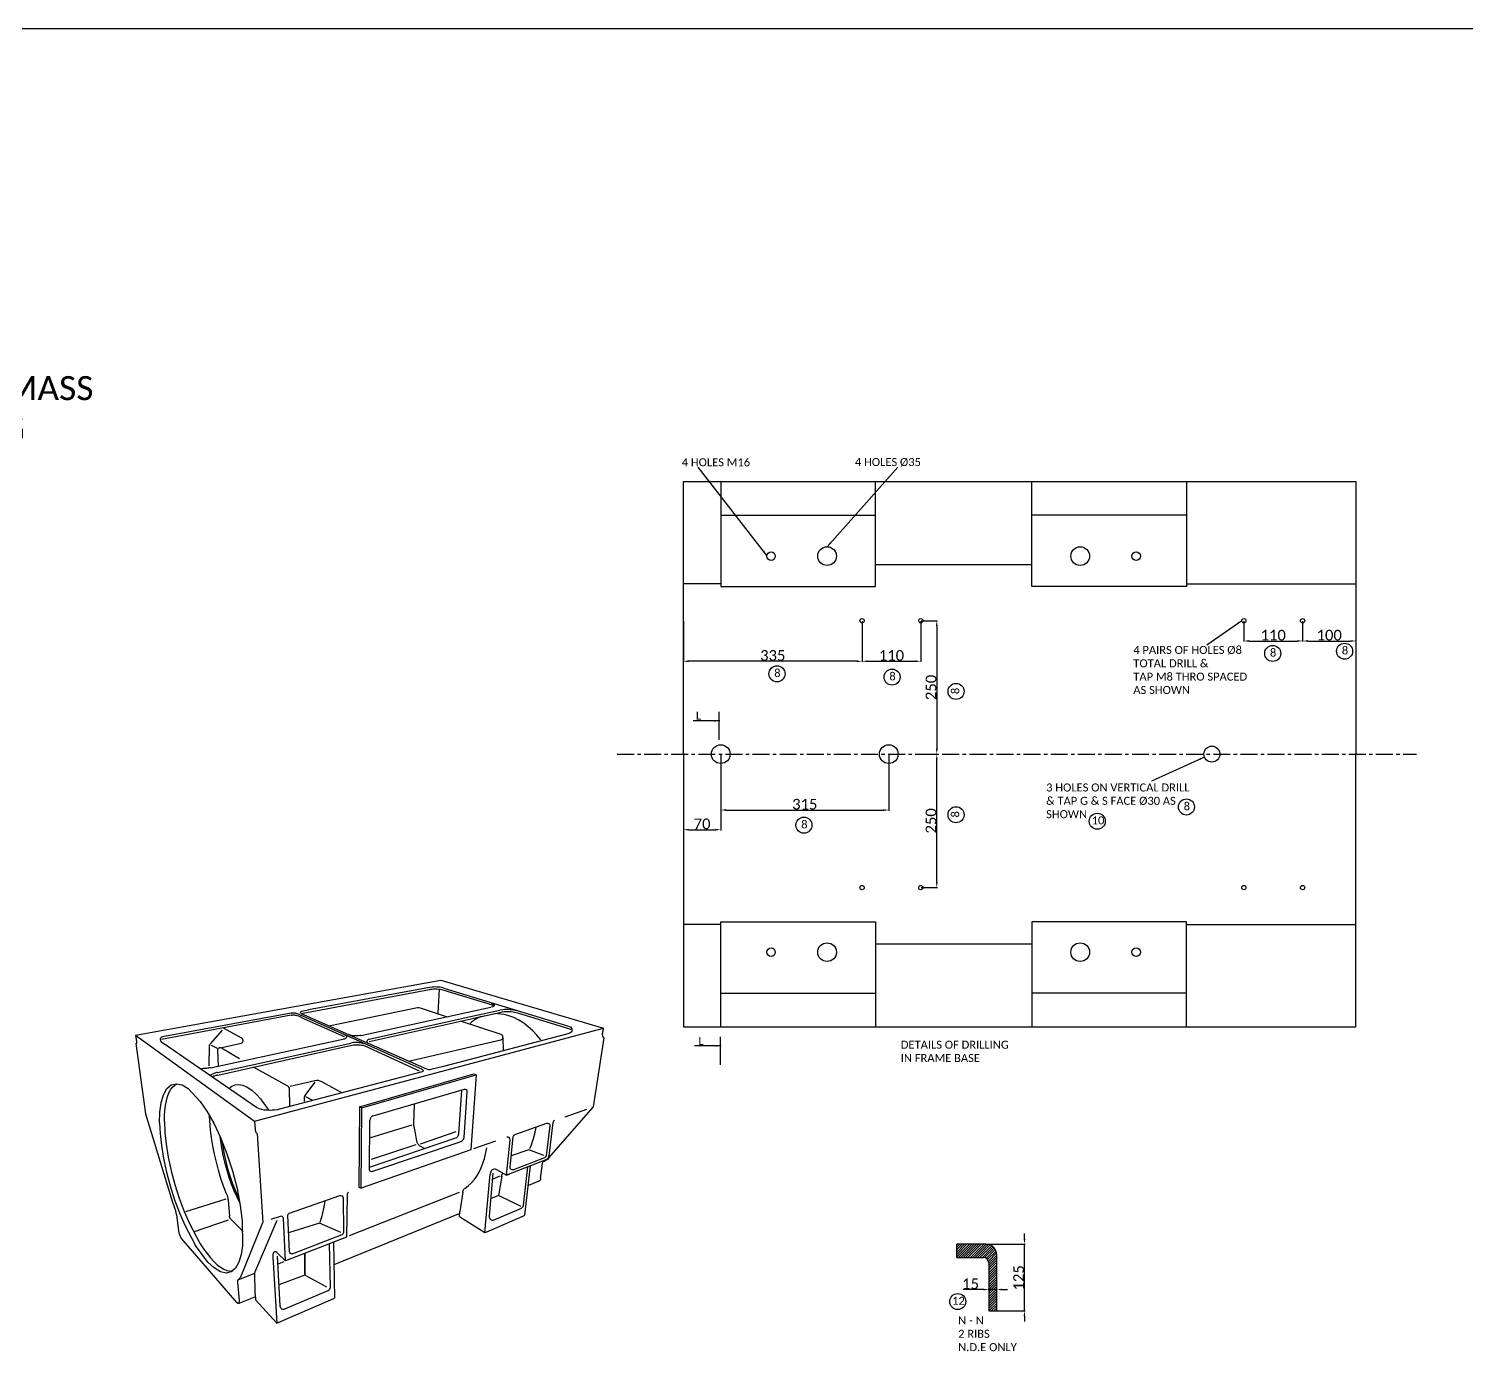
# Model space of a CAD drawing. Header units: millimetres. Extents: x -5330 to 2986, y -1292 to 4589.
# Drawn here: x -2845 to -151, y 2111 to 4589 of the extents above; entities that cross this region are included whole.
import ezdxf

# ---------------------------------------------------------------- set-up
doc = ezdxf.new("R2010")
doc.units = ezdxf.units.MM
for name, pattern in [('0', [0]), ('5', [0]), ('CENTER', [50.8, 31.75, -6.35, 6.35, -6.35])]:
    doc.linetypes.add(name, pattern=pattern)
for name, color, linetype in [('centre', 5, 'CENTER'), ('L0-1', 1, '0'), ('L5-1', 2, '5'), ('object', 7, 'Continuous'), ('SL0-3', 1, '0'), ('SL5-3', 2, '5')]:
    doc.layers.add(name, color=color, linetype=linetype)
doc.layers.add('dimension', color=2, linetype='Continuous', lineweight=25)
doc.styles.get("Standard").update_dxf_attribs({"font": 'calibril.ttf'})
doc.dimstyles.new('ISO-25', dxfattribs={"dimtxt": 20, "dimasz": 10, "dimexe": 1.25, "dimexo": 0.625, "dimtad": 1, "dimdsep": 46, "dimtxsty": 'Standard', "dimcen": 2.5, "dimclrt": 256, "dimadec": 0, "dimazin": 0, "dimtfac": 1, "dimtmove": 0, "dimatfit": 3, "dimfxl": 1, "dimtfillclr": 256, "dimarcsym": 0})

# ---------------------------------------------------------------- blocks, each defined once
blk = doc.blocks.new('SET-0162-00-01', base_point=(2183.4498, 2361.9739))
at = {"layer": 'SL5-3'}
blk.add_lwpolyline([(2183.44984, 2361.97392), (2174.23048, 2367.26665), (2174.23048, 2367.26665), (2173.43676, 2367.88947), (2172.68671, 2368.58535), (2171.98991, 2369.3494), (2171.35546, 2370.17536), (2170.79111, 2371.05515), (2170.30346, 2371.9797), (2169.89722, 2372.93868), (2169.57554, 2373.92147), (2169.18842, 2375.91454), (2166.61223, 2390.98976), (2163.29447, 2406.12859), (2163.18, 2407.19217), (2164.61188, 2445.88744)], dxfattribs=at)
blk = doc.blocks.new('SET-0164-00-02', base_point=(1752.2278, 2206.7369))
at = {"layer": 'SL5-3'}
for p, q in [((1736.09018, 2243.71736), (1811.31642, 2267.83476)), ((1752.22782, 2206.73695), (1816.13378, 2228.32262))]:
    blk.add_line(p, q, dxfattribs=at)
blk = doc.blocks.new('SET-0165-00-02', base_point=(2259.3411, 2287.6045))
at = {"layer": 'SL5-3'}
blk.add_line((2258.90651, 2287.32167), (2259.34113, 2287.60445), dxfattribs=at)
for points in [[(2259.34113, 2287.60445), (2265.28832, 2291.99965), (2270.93625, 2297.20505), (2276.22974, 2303.20132), (2281.11723, 2309.95487), (2285.55293, 2317.41891), (2289.49807, 2325.53429), (2292.92198, 2334.23109), (2295.80294, 2343.43057), (2299.89579, 2362.99289)], [(2327.89937, 2309.55452), (2327.91808, 2310.22174), (2327.98604, 2310.89296), (2328.10442, 2311.56298), (2328.27314, 2312.22602), (2328.49141, 2312.87643), (2328.75762, 2313.50872), (2329.06935, 2314.11768), (2329.42344, 2314.69858), (2330.24329, 2315.76018)], [(1996.72123, 2264.08281), (1996.0525, 2259.79899), (1995.31851, 2255.5588), (1994.51946, 2251.36489), (1993.656, 2247.22028), (1992.72848, 2243.12749), (1991.73736, 2239.08901), (1990.6834, 2235.10751), (1989.56746, 2231.18559), (1987.15231, 2223.52932)], [(2255.34628, 2279.98401), (2255.37626, 2280.80677), (2255.48217, 2281.63735), (2255.66624, 2282.46542), (2255.92848, 2283.27986), (2256.26713, 2284.06984), (2256.67795, 2284.82452), (2257.15539, 2285.53456), (2257.69185, 2286.19153), (2258.90651, 2287.32167)]]:
    blk.add_lwpolyline(points, dxfattribs=at)
blk = doc.blocks.new('SET-0166-00-02', base_point=(1835.1303, 2116.4238))
at = {"layer": 'SL0-3'}
blk.add_line((1835.40608, 2116.66856), (1865.31917, 2128.26294), dxfattribs=at)
at = {"layer": 'SL5-3'}
blk.add_line((1835.13033, 2116.42384), (1835.40608, 2116.66856), dxfattribs=at)
blk = doc.blocks.new('SET-0167-00-02', base_point=(2406.0345, 2337.7403))
at = {"layer": 'SL5-3'}
blk.add_line((2406.03454, 2337.74034), (2406.51442, 2338.03104), dxfattribs=at)
blk = doc.blocks.new('SET-0168-00-02', base_point=(1812.1676, 2277.3501))
at = {"layer": 'SL5-3'}
for p, q in [((1812.16758, 2277.35015), (1812.47289, 2276.58363)), ((1815.19256, 2265.58566), (1817.82939, 2235.36963)), ((1820.1208, 2229.66937), (1843.60825, 2206.54337))]:
    blk.add_line(p, q, dxfattribs=at)
for points in [[(1812.16758, 2277.35015), (1806.82644, 2291.47086), (1801.83583, 2306.09667), (1797.26153, 2321.09191), (1793.16316, 2336.30719), (1789.5918, 2351.58403), (1786.58826, 2366.7607), (1784.18117, 2381.6773), (1782.38646, 2396.18189), (1780.63238, 2423.41435)], [(1812.47289, 2276.58363), (1812.88293, 2275.5264), (1813.26357, 2274.45635), (1813.61411, 2273.37459), (1813.93405, 2272.28238), (1814.22304, 2271.18118), (1814.48061, 2270.07215), (1814.70658, 2268.9568), (1814.90062, 2267.83633), (1815.19256, 2265.58566)], [(1820.1208, 2229.66937), (1819.74516, 2230.15871), (1819.39687, 2230.67329), (1819.07875, 2231.21116), (1818.79265, 2231.76923), (1818.54065, 2232.34484), (1818.32415, 2232.93469), (1818.14436, 2233.5356), (1818.00175, 2234.14388), (1817.82939, 2235.36963)]]:
    blk.add_lwpolyline(points, dxfattribs=at)
blk = doc.blocks.new('SET-0169-00-02', base_point=(2415.4808, 2342.3812))
at = {"layer": 'SL5-3'}
blk.add_line((2415.4808, 2342.38119), (2416.31818, 2348.98551), dxfattribs=at)
blk = doc.blocks.new('SET-0170-00-02', base_point=(1907.7788, 2166.1674))
at = {"layer": 'SL5-3'}
blk.add_line((1907.77885, 2166.16741), (1922.81375, 2151.66337), dxfattribs=at)
blk = doc.blocks.new('SET-0171-00-02', base_point=(2318.0951, 2322.3428))
at = {"layer": 'SL5-3'}
for p, q in [((2318.09505, 2322.34281), (2337.1062, 2312.04145)), ((2337.1062, 2312.04145), (2342.54389, 2314.14643))]:
    blk.add_line(p, q, dxfattribs=at)
blk = doc.blocks.new('SET-0172-00-02', base_point=(2410.4607, 2340.4379))
at = {"layer": 'SL5-3'}
blk.add_line((2410.46071, 2340.43793), (2415.4808, 2342.38119), dxfattribs=at)
blk = doc.blocks.new('SET-0173-00-02', base_point=(2213.9577, 2677.5308))
at = {"layer": 'SL5-3'}
for p, q in [((1641.7425, 2574.6515), (2213.95771, 2677.53077)), ((2213.95771, 2677.53077), (2518.61869, 2587.50968)), ((2192.67543, 2663.75721), (1966.11584, 2621.905)), ((2219.86505, 2662.57673), (2451.2724, 2591.69225)), ((2517.51962, 2580.19169), (2518.61869, 2587.50968)), ((1641.7425, 2574.6515), (1642.75456, 2567.15564)), ((1868.7519, 2438.76304), (1694.03253, 2559.03056)), ((1864.93568, 2413.91669), (1865.56443, 2404.34606))]:
    blk.add_line(p, q, dxfattribs=at)
for points in [[(1933.17429, 2615.81969), (1692.43851, 2571.34867, 0.666124), (1690.33299, 2561.60752), (1694.03253, 2559.03056)], [(2451.2724, 2591.69225), (2454.80161, 2590.6366, -0.758306), (2454.57487, 2577.63927), (2218.66119, 2515.95073)]]:
    blk.add_lwpolyline(points, format="xyb", dxfattribs=at)
for points in [[(1933.17429, 2615.81969), (1934.29324, 2616.01995), (1935.42661, 2616.16469), (1936.57012, 2616.25245), (1937.71947, 2616.28234), (1938.87039, 2616.25407), (1940.01846, 2616.16764), (1941.15927, 2616.02349), (1942.28838, 2615.82235), (1944.49505, 2615.25488)], [(2178.77112, 2505.51996), (1911.72854, 2435.69159)], [(1911.72854, 2435.69159), (1907.57109, 2434.75577), (1902.93247, 2434.02531), (1897.93584, 2433.56063), (1892.75585, 2433.40982), (1887.6027, 2433.59934), (1882.69664, 2434.12873), (1878.23679, 2434.96848), (1874.37599, 2436.06618), (1868.7519, 2438.76304)]]:
    blk.add_lwpolyline(points, dxfattribs=at)
blk = doc.blocks.new('SET-0174-00-02', base_point=(1816.6147, 2474.6515))
at = {"layer": 'SL5-3'}
for points in [[(1816.61466, 2474.65154), (1822.17387, 2478.80986), (1828.49993, 2481.25592), (1835.51619, 2481.81187), (1843.10963, 2480.36484), (1851.13616, 2476.88148), (1859.42914, 2471.4144), (1867.81065, 2464.09997), (1876.10403, 2455.14744), (1891.79508, 2433.41882)], [(1837.29834, 2260.17451), (1831.91951, 2271.10116), (1826.74998, 2282.72045), (1821.86233, 2294.91929), (1817.32578, 2307.56466), (1813.20309, 2320.50805), (1809.54787, 2333.59114), (1806.40217, 2346.65217), (1803.79499, 2359.53254), (1800.24298, 2384.16937)], [(1803.5087, 2376.5172), (1805.06941, 2365.69677), (1807.05758, 2354.56556), (1809.46854, 2343.21857), (1812.28933, 2331.75841), (1815.49915, 2320.29285), (1819.06912, 2308.93057), (1822.96399, 2297.77887), (1827.1424, 2286.93918), (1836.16594, 2266.559)]]:
    blk.add_lwpolyline(points, dxfattribs=at)
blk = doc.blocks.new('SET-0175-00-02', base_point=(2258.2391, 2472.934))
at = {"layer": 'SL5-3'}
for p, q in [((2087.13285, 2423.50566), (2258.23909, 2472.93403)), ((2080.12786, 2323.31749), (2080.91382, 2414.7745))]:
    blk.add_line(p, q, dxfattribs=at)
for points in [[(2080.15997, 2327.05399), (2242.07239, 2381.79286), (2242.07239, 2381.79286), (2242.93048, 2382.22751), (2243.757, 2382.76302), (2244.53486, 2383.39617), (2245.24707, 2384.11943), (2245.8787, 2384.92202), (2246.41742, 2385.78994), (2246.85405, 2386.70647), (2247.18329, 2387.65356), (2247.51985, 2389.56832), (2253.24827, 2471.49231)], [(2258.23909, 2472.93403), (2258.95083, 2473.03616), (2259.73438, 2472.99931), (2260.54903, 2472.78898), (2261.33746, 2472.38819), (2262.03344, 2471.80573), (2262.57888, 2471.08037), (2262.93808, 2470.27213), (2263.1057, 2469.44765), (2262.96266, 2467.95777), (2256.99225, 2382.57302), (2256.99225, 2382.57302), (2256.87677, 2381.61803), (2256.6557, 2380.65826), (2256.32645, 2379.71117), (2255.88983, 2378.79464), (2255.35111, 2377.92673), (2254.71948, 2377.12413), (2254.00726, 2376.40087), (2253.22941, 2375.76772), (2251.54479, 2374.79756), (2086.01269, 2318.83496)], [(2087.13285, 2423.50566), (2086.13225, 2423.07477), (2085.16111, 2422.51408), (2084.2437, 2421.82572), (2083.40461, 2421.01853), (2082.6659, 2420.10695), (2082.04581, 2419.11084), (2081.55714, 2418.05394), (2081.20657, 2416.96213), (2080.91382, 2414.7745)], [(2086.01269, 2318.83496), (2085.27182, 2318.60731), (2084.43242, 2318.51549), (2083.53126, 2318.60168), (2082.6261, 2318.89352), (2081.78792, 2319.39269), (2081.08399, 2320.06815), (2080.56219, 2320.86325), (2080.23968, 2321.70914), (2080.12786, 2323.31749)]]:
    blk.add_lwpolyline(points, dxfattribs=at)
blk = doc.blocks.new('SET-0176-00-02', base_point=(2080.7045, 2557.7381))
at = {"layer": 'SL5-3'}
blk.add_lwpolyline([(2080.70454, 2557.73805), (1952.73653, 2614.42111, -0.737553), (1953.33954, 2619.54485), (1966.11584, 2621.905)], format="xyb", dxfattribs=at)
blk = doc.blocks.new('SET-0177-00-02', base_point=(1865.5644, 2404.3461))
at = {"layer": 'SL5-3'}
for p, q in [((1951.92246, 2615.23214), (2142.73664, 2650.82389)), ((2142.73664, 2650.82389), (2192.45274, 2660.09734)), ((2219.67499, 2658.91861), (2310.05501, 2630.95775)), ((1944.49505, 2615.25488), (2071.29706, 2558.70992)), ((2064.27613, 2574.03495), (2307.9015, 2626.54493)), ((2079.89814, 2562.78011), (2326.84387, 2617.70351)), ((2275.06531, 2606.18732), (2326.84387, 2617.70351)), ((2275.35524, 2610.28818), (2324.84513, 2621.19178)), ((2357.61768, 2616.24332), (2459.59685, 2584.69408)), ((1642.75456, 2567.15564), (1643.35584, 2562.70255)), ((1782.33992, 2513.26759), (2030.24286, 2566.69951)), ((2516.86659, 2575.84385), (2517.51962, 2580.19169)), ((1795.383, 2504.54038), (2045.33824, 2559.61069)), ((1795.81267, 2499.59653), (2047.33103, 2555.53694)), ((1865.56443, 2404.34606), (1865.93753, 2398.6681))]:
    blk.add_line(p, q, dxfattribs=at)
for points in [[(2192.45274, 2660.09734), (2194.71836, 2660.45385), (2197.32408, 2660.73022), (2200.21466, 2660.90471), (2203.3035, 2660.96041), (2206.47841, 2660.88759), (2209.61512, 2660.68712), (2212.59148, 2660.36879), (2215.30433, 2659.95167), (2219.67499, 2658.91861)], [(2219.86505, 2662.57673), (2217.86803, 2663.11299), (2215.49078, 2663.60063), (2212.77457, 2664.01428), (2209.79399, 2664.33003), (2206.65257, 2664.52893), (2203.4728, 2664.60107), (2200.37958, 2664.54575), (2197.4855, 2664.37267), (2192.61072, 2663.74535)], [(1933.17429, 2615.81969), (1934.29324, 2616.01995), (1935.42661, 2616.16469), (1936.57012, 2616.25245), (1937.71947, 2616.28234), (1938.87039, 2616.25407), (1940.01846, 2616.16764), (1941.15927, 2616.02349), (1942.28838, 2615.82235), (1944.49505, 2615.25488)], [(2308.11826, 2634.36698), (2310.11488, 2633.67205), (2311.82394, 2632.88359), (2313.13591, 2632.02), (2313.95624, 2631.10924), (2314.22012, 2630.1857), (2313.90576, 2629.28763), (2313.03699, 2628.45014), (2311.68037, 2627.70268), (2307.9015, 2626.54493)], [(2310.05501, 2630.95775), (2310.51896, 2630.81019), (2310.96821, 2630.65919), (2311.40186, 2630.50482), (2311.81932, 2630.34745), (2312.21991, 2630.18732), (2312.60287, 2630.02452), (2312.96776, 2629.85945), (2313.31407, 2629.69237), (2313.94889, 2629.35292)], [(2355.65992, 2619.74378), (2353.21544, 2620.40832), (2350.36901, 2621.01261), (2347.17691, 2621.52508), (2343.73137, 2621.91584), (2340.15525, 2622.16214), (2336.58828, 2622.2515), (2333.1692, 2622.1833), (2330.01856, 2621.96889), (2324.84513, 2621.19178)], [(2326.84387, 2617.70351), (2329.22242, 2618.14487), (2332.0115, 2618.48711), (2335.15825, 2618.70319), (2338.57309, 2618.77198), (2342.13544, 2618.68188), (2345.70675, 2618.4335), (2349.14745, 2618.03942), (2352.33501, 2617.52278), (2357.61768, 2616.24332)], [(1933.33437, 2611.76485), (1934.68745, 2612.00191), (1936.06299, 2612.15681), (1937.45344, 2612.22699), (1938.85096, 2612.21081), (1940.2476, 2612.10777), (1941.63487, 2611.91774), (1943.00513, 2611.64254), (1944.35051, 2611.28435), (1946.93774, 2610.33277), (1957.58539, 2605.11865), (2032.80634, 2571.58001)], [(2030.24286, 2566.69951), (2032.16036, 2567.17894), (2033.91605, 2567.7679), (2035.41645, 2568.45796), (2036.57382, 2569.23116), (2037.31909, 2570.06073), (2037.61324, 2570.91378), (2037.45352, 2571.75556), (2036.87261, 2572.55397), (2034.70737, 2573.92665)], [(2064.27613, 2574.03495), (2062.20325, 2573.65423), (2059.85081, 2573.35744), (2057.27535, 2573.16909), (2054.56124, 2573.10841), (2051.81371, 2573.18565), (2049.14722, 2573.40082), (2046.66902, 2573.74193), (2044.46636, 2574.18834), (2041.08454, 2575.2875)], [(2069.317, 2558.27365), (2067.7198, 2558.88722), (2065.76494, 2559.44543), (2063.47998, 2559.9188), (2060.92342, 2560.28012), (2058.18165, 2560.50787), (2055.3606, 2560.59029), (2052.57241, 2560.527), (2049.92119, 2560.32886), (2045.33824, 2559.61069)], [(2047.33103, 2555.53694), (2049.48073, 2555.94461), (2051.9078, 2556.26076), (2054.55532, 2556.46061), (2057.33934, 2556.52438), (2060.15609, 2556.44129), (2062.89362, 2556.21172), (2065.44622, 2555.84755), (2067.72754, 2555.37024), (2071.27431, 2554.18913), (2173.32834, 2507.24401)], [(1782.33992, 2513.26759), (1780.53217, 2512.90378), (1778.65369, 2512.57754), (1776.71789, 2512.29251), (1774.73969, 2512.05192), (1772.73517, 2511.85849), (1770.72068, 2511.71372), (1768.71318, 2511.61891), (1766.729, 2511.57408), (1762.8924, 2511.63108)], [(1795.383, 2504.54038), (1793.60851, 2504.12224), (1791.88532, 2503.66048), (1790.22801, 2503.15706), (1788.65116, 2502.61543), (1787.16814, 2502.03941), (1785.79089, 2501.43325), (1784.52992, 2500.80197), (1783.39368, 2500.15078), (1781.51837, 2498.80996)], [(1795.81267, 2499.59653), (1794.62393, 2499.32002), (1793.45912, 2499.02433), (1792.32247, 2498.71024), (1791.21812, 2498.37866), (1790.15009, 2498.03077), (1789.12187, 2497.66744), (1788.1371, 2497.29024), (1787.19879, 2496.90035), (1785.47231, 2496.08828)], [(2364.58642, 2253.25128), (2322.32953, 2273.81775), (2307.24106, 2267.67672)]]:
    blk.add_lwpolyline(points, dxfattribs=at)
for points in [[(2218.66119, 2515.95073), (2195.03454, 2509.77264, -0.169541), (2187.64214, 2510.36625), (2078.48811, 2558.59083, -0.724805), (2079.33842, 2567.10162), (2275.35524, 2610.28818)], [(2071.29705, 2558.7099), (2179.1877, 2510.59806, -0.708776), (2178.77112, 2505.51996)]]:
    blk.add_lwpolyline(points, format="xyb", dxfattribs=at)
blk = doc.blocks.new('SET-0178-00-02', base_point=(1776.0474, 2137.1749))
at = {"layer": 'SL5-3'}
for p, q in [((1641.81314, 2574.12888), (1864.97963, 2413.24861)), ((1641.81314, 2574.12888), (1643.4735, 2561.83111)), ((1642.41563, 2558.46776), (1660.27116, 2426.70543)), ((1660.27116, 2426.70543), (1711.00844, 2261.26484)), ((1864.97963, 2413.24861), (1866.01059, 2397.55738)), ((1869.4604, 2389.39872), (1880.19943, 2223.39431)), ((1711.00844, 2261.26484), (1716.68617, 2245.63811)), ((1716.68617, 2245.63811), (1716.99511, 2244.82545)), ((1718.70821, 2238.14466), (1722.532, 2207.17552)), ((1838.86634, 2121.71057), (1880.19943, 2223.39431)), ((1727.99231, 2192.91999), (1776.04739, 2137.17487)), ((1776.04739, 2137.17487), (1830.90883, 2073.53426)), ((1832.81111, 2111.2629), (1835.7382, 2077.09696)), ((1833.6731, 2115.85892), (1833.94809, 2116.10348)), ((1833.94809, 2116.10348), (1838.86634, 2121.71057))]:
    blk.add_line(p, q, dxfattribs=at)
for points in [[(1642.41563, 2558.46776), (1642.78411, 2558.53345), (1643.17201, 2558.69088), (1643.54669, 2558.95673), (1643.86428, 2559.33157), (1644.08048, 2559.79203), (1644.16687, 2560.29362), (1644.121, 2560.78265), (1643.96595, 2561.21508), (1643.4735, 2561.83111)], [(1686.84115, 2410.0796), (1687.45189, 2429.77122), (1689.84614, 2447.64555), (1694.17721, 2462.73618), (1700.466, 2474.14624), (1708.57522, 2481.18225), (1718.21198, 2483.46901), (1728.96163, 2481.01001), (1740.34492, 2474.17485), (1763.15307, 2450.1697)], [(1696.0388, 2412.36344), (1696.22005, 2423.10789), (1696.87918, 2433.29339), (1698.02588, 2442.80518), (1699.66063, 2451.53652), (1701.77504, 2459.39341), (1704.35108, 2466.29667), (1707.3624, 2472.18581), (1710.77438, 2477.01951), (1718.63178, 2483.46022)], [(1763.15307, 2450.1697), (1775.47167, 2432.06804), (1788.26232, 2409.40139), (1800.9666, 2382.50511), (1812.91999, 2352.21835), (1823.44423, 2319.84838), (1831.96138, 2287.00617), (1838.09478, 2255.35005), (1841.7212, 2226.31763), (1842.11785, 2179.73437)], [(1686.84115, 2410.0796), (1687.72214, 2390.11563), (1690.08455, 2367.76803), (1694.0188, 2343.485), (1699.52474, 2317.89876), (1706.49932, 2291.78166), (1714.73966, 2265.97423), (1723.96187, 2241.29717), (1733.83278, 2218.4668), (1754.16065, 2180.33581)], [(1696.0388, 2412.36344), (1696.82313, 2392.44819), (1699.09787, 2370.16019), (1702.95719, 2345.94721), (1708.40431, 2320.44046), (1715.33905, 2294.4112), (1723.55992, 2268.69802), (1732.78309, 2244.11925), (1742.67388, 2221.38829), (1763.08869, 2183.44989)], [(1866.01059, 2397.55738), (1866.07005, 2396.6681), (1866.19569, 2395.77588), (1866.38839, 2394.88805), (1866.64794, 2394.01216), (1866.97289, 2393.15555), (1867.36101, 2392.32576), (1867.80859, 2391.52932), (1868.3113, 2390.77256), (1869.4604, 2389.39872)], [(1718.70821, 2238.14466), (1718.07166, 2241.43199), (1716.99511, 2244.82545)], [(1722.532, 2207.17552), (1722.74359, 2205.7777), (1723.05874, 2204.23039), (1723.47932, 2202.57409), (1723.99887, 2200.8645), (1724.60243, 2199.16799), (1725.26722, 2197.55314), (1725.96585, 2196.08236), (1726.66951, 2194.80357), (1727.99231, 2192.91999)], [(1763.08869, 2183.44989), (1769.36005, 2173.8777), (1775.75068, 2165.06465), (1782.1989, 2157.12847), (1788.63964, 2150.17404), (1795.00604, 2144.28866), (1801.23189, 2139.53871), (1807.25386, 2135.96723), (1813.01363, 2133.59262), (1823.54896, 2132.38556)], [(1842.11785, 2179.73437), (1839.65657, 2163.09842), (1835.39268, 2148.85302), (1829.24517, 2137.89238), (1821.27207, 2130.99012), (1811.68592, 2128.67379), (1800.84135, 2131.12982), (1789.19181, 2138.16626), (1777.22971, 2149.25073), (1754.16065, 2180.33581)], [(1833.6731, 2115.85892), (1832.88725, 2114.17098), (1832.81111, 2111.2629)], [(1835.7382, 2077.09696), (1835.80415, 2075.69367), (1835.7424, 2074.40161), (1835.53731, 2073.28831), (1835.18259, 2072.41782), (1834.68363, 2071.84118), (1834.05808, 2071.58825), (1833.33353, 2071.66255), (1832.54397, 2072.04209), (1830.90883, 2073.53426)]]:
    blk.add_lwpolyline(points, dxfattribs=at)
blk = doc.blocks.new('SET-0179-00-02', base_point=(2400.9914, 2305.6543))
at = {"layer": 'SL5-3'}
for p, q in [((2516.73893, 2574.99274), (2518.54223, 2586.99925)), ((2500.33261, 2439.93989), (2519.93376, 2569.29687)), ((2416.19931, 2344.5834), (2500.33261, 2439.93989)), ((2407.35377, 2338.35635), (2416.19931, 2344.5834)), ((2400.99137, 2305.65433), (2404.47404, 2333.89974)), ((2406.87367, 2338.06565), (2407.35377, 2338.35635))]:
    blk.add_line(p, q, dxfattribs=at)
for points in [[(2401.28613, 2565.44154), (2394.04017, 2574.36047), (2386.22849, 2582.6603), (2377.92327, 2590.2115), (2369.2124, 2596.89657), (2360.197, 2602.61588), (2350.98773, 2607.29252), (2341.69946, 2610.87475), (2332.44743, 2613.33879), (2314.48628, 2614.95503)], [(2288.63885, 2609.20624), (2286.3651, 2608.16801), (2284.12073, 2607.04514), (2281.90771, 2605.83811), (2279.72825, 2604.54789), (2277.58476, 2603.17589), (2275.47903, 2601.72308), (2273.41334, 2600.19121), (2271.38934, 2598.58155), (2267.47393, 2595.1362)], [(2516.73893, 2574.99274), (2516.66528, 2574.33006), (2516.67992, 2573.63772), (2516.79204, 2572.93374), (2517.0053, 2572.23838), (2517.31817, 2571.57371), (2517.72227, 2570.96014), (2518.20442, 2570.41568), (2518.74673, 2569.95294), (2519.93376, 2569.29687)], [(2404.47404, 2333.89974), (2405.27055, 2336.39441), (2406.87367, 2338.06565)], [(2400.99137, 2305.65433), (2400.87416, 2304.9393), (2400.70007, 2304.24776), (2400.46894, 2303.58923), (2400.1817, 2302.97259), (2399.84084, 2302.40616), (2399.45017, 2301.89714), (2399.01475, 2301.45135), (2398.54059, 2301.073), (2397.50382, 2300.5271), (2377.98375, 2292.58239)], [(2249.49601, 2240.2876), (2013.33621, 2144.17005)], [(1866.32795, 2084.33736), (1835.26402, 2071.69428)]]:
    blk.add_lwpolyline(points, dxfattribs=at)
blk = doc.blocks.new('SET-0180-00-02', base_point=(1866.7735, 2078.2818))
at = {"layer": 'SL5-3'}
for p, q in [((1898.97869, 2159.00053), (1906.347, 2034.495)), ((1865.98411, 2089.01092), (1866.77348, 2078.28178)), ((1866.77348, 2078.28178), (1906.347, 2034.495)), ((1906.347, 2034.495), (1913.87703, 2037.77266))]:
    blk.add_line(p, q, dxfattribs=at)
for points in [[(1865.98411, 2089.01092), (1865.29922, 2129.44072), (1907.04757, 2227.46853)], [(1907.77885, 2166.16741), (1906.36756, 2167.3484), (1904.94211, 2168.18528), (1903.5571, 2168.59735), (1902.27244, 2168.52491), (1901.14651, 2167.94134), (1900.22799, 2166.8599), (1899.54916, 2165.33327), (1899.12225, 2163.44557), (1898.97869, 2159.00053)]]:
    blk.add_lwpolyline(points, dxfattribs=at)
blk = doc.blocks.new('SET-0181-00-02', base_point=(2012.6535, 2186.4416))
at = {"layer": 'SL5-3'}
for p in [(2012.65354, 2186.44159), (2007.46461, 2078.50892)]:
    blk.add_line(p, (2014.34821, 2081.50522), dxfattribs=at)
blk = doc.blocks.new('SET-0182-00-02', base_point=(2249.1025, 2234.7314))
at = {"layer": 'SL5-3'}
for p, q in [((2296.48294, 2204.31128), (2306.24209, 2313.73445)), ((2328.02583, 2310.0455), (2322.32953, 2273.81775)), ((2255.47273, 2280.47499), (2249.77643, 2244.24724)), ((2249.10253, 2234.73143), (2249.77643, 2244.24724)), ((2249.10253, 2234.73143), (2296.48294, 2204.31128)), ((2296.48294, 2204.31128), (2301.67837, 2206.57281))]:
    blk.add_line(p, q, dxfattribs=at)
blk.add_lwpolyline([(2319.22398, 2321.80588), (2317.50931, 2322.56741), (2315.72126, 2323.02264), (2313.92038, 2323.11089), (2312.17834, 2322.79165), (2310.56968, 2322.05302), (2309.16197, 2320.91623), (2308.00721, 2319.4344), (2307.13513, 2317.68425), (2306.24209, 2313.73445)], dxfattribs=at)
blk = doc.blocks.new('SET-0183-00-02', base_point=(2371.556, 2236.9888))
at = {"layer": 'SL5-3'}
for p, q in [((2371.55603, 2236.98879), (2382.25432, 2329.51883)), ((2366.73534, 2234.8904), (2371.55603, 2236.98879))]:
    blk.add_line(p, q, dxfattribs=at)
blk = doc.blocks.new('SET-0184-00-02', base_point=(1909.3711, 2035.8113))
at = {"layer": 'SL5-3'}
blk.add_line((1909.3711, 2035.81133), (2009.27824, 2079.2984), dxfattribs=at)
blk = doc.blocks.new('SET-0185-00-02', base_point=(2298.6583, 2205.2582))
at = {"layer": 'SL5-3'}
blk.add_line((2298.65834, 2205.25819), (2367.95801, 2235.42258), dxfattribs=at)
blk = doc.blocks.new('SET-0186-00-01', base_point=(2391.8758, 2402.0676))
at = {"layer": 'SL5-3'}
blk.add_lwpolyline([(2391.87581, 2402.06758), (2391.15306, 2397.57811), (2390.32174, 2393.15947), (2389.38242, 2388.81893), (2388.33615, 2384.56369), (2387.18435, 2380.4007), (2385.92875, 2376.33664), (2384.57143, 2372.37788), (2383.11479, 2368.53043), (2379.91472, 2361.19177)], dxfattribs=at)
blk = doc.blocks.new('*D187')
at = {"layer": 'Defpoints', "color": 0, "transparency": 16777216}
for p in [(-1618.1, 3229.7), (-1548.1, 3229.7), (-1548.1, 3088.2)]:
    blk.add_point(p, dxfattribs=at)
at = {"layer": 'dimension', "color": 0, "lineweight": -2, "transparency": 16777216}
for p, q in [((-1618.1, 3229.1), (-1618.1, 3086.9)), ((-1548.1, 3229.1), (-1548.1, 3086.9)), ((-1608.1, 3088.2), (-1558.1, 3088.2))]:
    blk.add_line(p, q, dxfattribs=at)
at = {"layer": 'dimension', "color": 0, "transparency": 16777216}
for points in [[(-1608.1, 3089.8), (-1608.1, 3086.5), (-1618.1, 3088.2)], [(-1558.1, 3086.5), (-1558.1, 3089.8), (-1548.1, 3088.2)]]:
    blk.add_solid(points, dxfattribs=at)
at = {"layer": 'dimension', "transparency": 16777216, "insert": (-1583.1, 3099), "char_height": 20, "attachment_point": 5}
blk.add_mtext('70', dxfattribs=at)
blk = doc.blocks.new('*D188')
at = {"layer": 'Defpoints', "color": 0, "transparency": 16777216}
for p in [(-1548.1, 3229.1), (-1233.1, 3229.7), (-1233.1, 3125)]:
    blk.add_point(p, dxfattribs=at)
at = {"layer": 'dimension', "color": 0, "lineweight": -2, "transparency": 16777216}
for p, q in [((-1548.1, 3228.5), (-1548.1, 3123.8)), ((-1233.1, 3229.1), (-1233.1, 3123.8)), ((-1538.1, 3125), (-1243.1, 3125))]:
    blk.add_line(p, q, dxfattribs=at)
at = {"layer": 'dimension', "color": 0, "transparency": 16777216}
for points in [[(-1538.1, 3126.7), (-1538.1, 3123.3), (-1548.1, 3125)], [(-1243.1, 3123.3), (-1243.1, 3126.7), (-1233.1, 3125)]]:
    blk.add_solid(points, dxfattribs=at)
at = {"layer": 'dimension', "transparency": 16777216, "insert": (-1390.6, 3135.8), "char_height": 20, "attachment_point": 5}
blk.add_mtext('315', dxfattribs=at)
blk = doc.blocks.new('*D189')
at = {"layer": 'Defpoints', "color": 0, "transparency": 16777216}
for p in [(-1173.1, 3229.7), (-1143.2, 3229.7), (-1173.1, 2979.7)]:
    blk.add_point(p, dxfattribs=at)
at = {"layer": 'dimension', "color": 0, "lineweight": -2, "transparency": 16777216}
for p, q in [((-1172.5, 3229.7), (-1141.9, 3229.7)), ((-1143.2, 2989.7), (-1143.2, 3219.7)), ((-1172.5, 2979.7), (-1141.9, 2979.7))]:
    blk.add_line(p, q, dxfattribs=at)
at = {"layer": 'dimension', "color": 0, "transparency": 16777216}
for points in [[(-1141.5, 3219.7), (-1144.8, 3219.7), (-1143.2, 3229.7)], [(-1144.8, 2989.7), (-1141.5, 2989.7), (-1143.2, 2979.7)]]:
    blk.add_solid(points, dxfattribs=at)
at = {"layer": 'dimension', "transparency": 16777216, "insert": (-1154, 3104.7), "char_height": 20, "attachment_point": 5, "rotation": 90}
blk.add_mtext('250', dxfattribs=at)
blk = doc.blocks.new('*D190')
at = {"layer": 'Defpoints', "color": 0, "transparency": 16777216}
for p in [(-1173.1, 3479.7), (-1173.1, 3229.7), (-1143.2, 3229.7)]:
    blk.add_point(p, dxfattribs=at)
at = {"layer": 'dimension', "color": 0, "lineweight": -2, "transparency": 16777216}
for p, q in [((-1172.5, 3479.7), (-1141.9, 3479.7)), ((-1143.2, 3469.7), (-1143.2, 3239.7)), ((-1172.5, 3229.7), (-1141.9, 3229.7))]:
    blk.add_line(p, q, dxfattribs=at)
at = {"layer": 'dimension', "color": 0, "transparency": 16777216}
for points in [[(-1141.5, 3469.7), (-1144.8, 3469.7), (-1143.2, 3479.7)], [(-1144.8, 3239.7), (-1141.5, 3239.7), (-1143.2, 3229.7)]]:
    blk.add_solid(points, dxfattribs=at)
at = {"layer": 'dimension', "transparency": 16777216, "insert": (-1154, 3354.7), "char_height": 20, "attachment_point": 5, "rotation": 90}
blk.add_mtext('250', dxfattribs=at)
blk = doc.blocks.new('*D191')
at = {"layer": 'Defpoints', "color": 0, "transparency": 16777216}
for p in [(-1618.1, 3479.7), (-1283.1, 3479.7), (-1618.1, 3403.7)]:
    blk.add_point(p, dxfattribs=at)
at = {"layer": 'dimension', "color": 0, "lineweight": -2, "transparency": 16777216}
for p, q in [((-1618.1, 3479.1), (-1618.1, 3402.5)), ((-1283.1, 3479.1), (-1283.1, 3402.5)), ((-1293.1, 3403.7), (-1608.1, 3403.7))]:
    blk.add_line(p, q, dxfattribs=at)
at = {"layer": 'dimension', "color": 0, "transparency": 16777216}
for points in [[(-1608.1, 3405.4), (-1608.1, 3402.1), (-1618.1, 3403.7)], [(-1293.1, 3402.1), (-1293.1, 3405.4), (-1283.1, 3403.7)]]:
    blk.add_solid(points, dxfattribs=at)
at = {"layer": 'dimension', "transparency": 16777216, "insert": (-1450.6, 3414.6), "char_height": 20, "attachment_point": 5}
blk.add_mtext('335', dxfattribs=at)
blk = doc.blocks.new('*D192')
at = {"layer": 'Defpoints', "color": 0, "transparency": 16777216}
for p in [(-1283.1, 3479.7), (-1173.1, 3479.7), (-1173.1, 3403.7)]:
    blk.add_point(p, dxfattribs=at)
at = {"layer": 'dimension', "color": 0, "lineweight": -2, "transparency": 16777216}
for p, q in [((-1283.1, 3479.1), (-1283.1, 3402.5)), ((-1173.1, 3479.1), (-1173.1, 3402.5)), ((-1273.1, 3403.7), (-1183.1, 3403.7))]:
    blk.add_line(p, q, dxfattribs=at)
at = {"layer": 'dimension', "color": 0, "transparency": 16777216}
for points in [[(-1273.1, 3405.4), (-1273.1, 3402.1), (-1283.1, 3403.7)], [(-1183.1, 3402.1), (-1183.1, 3405.4), (-1173.1, 3403.7)]]:
    blk.add_solid(points, dxfattribs=at)
at = {"layer": 'dimension', "transparency": 16777216, "insert": (-1228.1, 3414.6), "char_height": 20, "attachment_point": 5}
blk.add_mtext('110', dxfattribs=at)
blk = doc.blocks.new('*D193')
at = {"layer": 'Defpoints', "color": 0, "transparency": 16777216}
for p in [(-567.6, 3479.7), (-457.6, 3479.7), (-457.6, 3441.7)]:
    blk.add_point(p, dxfattribs=at)
at = {"layer": 'dimension', "color": 0, "lineweight": -2, "transparency": 16777216}
for p, q in [((-567.6, 3479.1), (-567.6, 3440.5)), ((-457.6, 3479.1), (-457.6, 3440.5)), ((-557.6, 3441.7), (-467.6, 3441.7))]:
    blk.add_line(p, q, dxfattribs=at)
at = {"layer": 'dimension', "color": 0, "transparency": 16777216}
for points in [[(-557.6, 3443.4), (-557.6, 3440.1), (-567.6, 3441.7)], [(-467.6, 3440.1), (-467.6, 3443.4), (-457.6, 3441.7)]]:
    blk.add_solid(points, dxfattribs=at)
at = {"layer": 'dimension', "transparency": 16777216, "insert": (-512.6, 3452.6), "char_height": 20, "attachment_point": 5}
blk.add_mtext('110', dxfattribs=at)
blk = doc.blocks.new('*D248')
at = {"layer": 'Defpoints', "color": 0, "transparency": 16777216}
for p in [(-1050.8, 2311.6), (-978.8, 2311.6), (-1030.8, 2186.6)]:
    blk.add_point(p, dxfattribs=at)
at = {"layer": 'dimension', "color": 0, "lineweight": -2, "transparency": 16777216}
for p, q in [((-978.8, 2321.6), (-978.8, 2331.6)), ((-1050.2, 2311.6), (-977.6, 2311.6)), ((-978.8, 2186.6), (-978.8, 2311.6)), ((-1030.2, 2186.6), (-977.6, 2186.6)), ((-978.8, 2176.6), (-978.8, 2166.6))]:
    blk.add_line(p, q, dxfattribs=at)
at = {"layer": 'dimension', "color": 0, "transparency": 16777216}
for points in [[(-980.5, 2321.6), (-977.2, 2321.6), (-978.8, 2311.6)], [(-977.2, 2176.6), (-980.5, 2176.6), (-978.8, 2186.6)]]:
    blk.add_solid(points, dxfattribs=at)
at = {"layer": 'dimension', "transparency": 16777216, "insert": (-989.7, 2248.5), "char_height": 20, "attachment_point": 5, "rotation": 90}
blk.add_mtext('125', dxfattribs=at)
blk = doc.blocks.new('*D249')
at = {"layer": 'Defpoints', "color": 0, "transparency": 16777216}
for p in [(-1045.8, 2226.6), (-1045.8, 2224.5), (-1030.8, 2224.5)]:
    blk.add_point(p, dxfattribs=at)
at = {"layer": 'dimension', "color": 0, "lineweight": -2, "transparency": 16777216}
for p, q in [((-1055.8, 2226.6), (-1094, 2226.6)), ((-1045.8, 2225.1), (-1045.8, 2227.8)), ((-1030.8, 2226.6), (-1045.8, 2226.6)), ((-1030.8, 2225.1), (-1030.8, 2227.8)), ((-1020.8, 2226.6), (-1010.8, 2226.6))]:
    blk.add_line(p, q, dxfattribs=at)
at = {"layer": 'dimension', "color": 0, "transparency": 16777216}
for points in [[(-1055.8, 2224.9), (-1055.8, 2228.2), (-1045.8, 2226.6)], [(-1020.8, 2228.2), (-1020.8, 2224.9), (-1030.8, 2226.6)]]:
    blk.add_solid(points, dxfattribs=at)
at = {"layer": 'dimension', "transparency": 16777216, "insert": (-1079.9, 2237.3), "char_height": 20, "attachment_point": 5}
blk.add_mtext('15', dxfattribs=at)
blk = doc.blocks.new('*D250')
at = {"layer": 'Defpoints', "color": 0, "transparency": 16777216}
for p in [(-457.6, 3441.7), (-357.6, 3441.7), (-357.6, 3441.7)]:
    blk.add_point(p, dxfattribs=at)
at = {"layer": 'dimension', "color": 0, "lineweight": -2, "transparency": 16777216}
for p, q in [((-457.6, 3442.4), (-457.6, 3443)), ((-447.6, 3441.7), (-367.6, 3441.7)), ((-357.6, 3442.4), (-357.6, 3443))]:
    blk.add_line(p, q, dxfattribs=at)
at = {"layer": 'dimension', "color": 0, "transparency": 16777216}
for points in [[(-447.6, 3443.4), (-447.6, 3440.1), (-457.6, 3441.7)], [(-367.6, 3440.1), (-367.6, 3443.4), (-357.6, 3441.7)]]:
    blk.add_solid(points, dxfattribs=at)
at = {"layer": 'dimension', "transparency": 16777216, "insert": (-407.6, 3452.6), "char_height": 20, "attachment_point": 5}
blk.add_mtext('100', dxfattribs=at)

msp = doc.modelspace()

# ---------------------------------------------------------------- hatches: boundary and pattern name
at = {"layer": 'object'}
h = msp.add_hatch(dxfattribs=at)
h.set_pattern_fill('ANSI31', color=256, style=0)
h.set_pattern_definition([(45, (-460.712, 458.9588), (-2.245064, 2.245064), [])])
h.paths.add_polyline_path([(-1030.832, 2186.598), (-1030.832, 2291.598, 0.41421356), (-1050.832, 2311.598), (-1105.832, 2311.598), (-1105.832, 2286.598), (-1055.832, 2286.598, -0.41421356), (-1045.832, 2276.598), (-1045.832, 2186.598)])

# ---------------------------------------------------------------- linework, layer by layer
at = {"layer": 'centre'}
msp.add_line((-1742.407, 3229.726), (-243.907, 3229.726), dxfattribs=at)
at = {"layer": 'dimension'}
for p, q in [((2986.11, 4588.836), (-5329.89, 4588.836)), ((-1550.973, 3256.381), (-1550.973, 3308.832)), ((-1548.352, 2647.462), (-1548.352, 2699.914))]:
    msp.add_line(p, q, dxfattribs=at)
for centre in [(-513.56, 3418.454), (-378.735, 3422.564), (-1442.659, 3380.239), (-1226.893, 3374.074), (-1107.089, 3347.328), (-1107.089, 3116.202), (-675.216, 3130.697), (-1392.146, 3096.659), (-842.345, 3104.053), (-1103.848, 2203.978)]:
    msp.add_circle(centre, 15.039, dxfattribs=at)
at = {"layer": 'L0-1'}
for p, q in [((-1839.875, 2550.081), (-1798.813, 2564.42)), ((-2127.005, 2534.553), (-2204.592, 2510.606)), ((-1970.292, 2504.541), (-2011.413, 2490.182)), ((-1976.086, 2433.586), (-1961.565, 2439.338)), ((-2243.651, 2327.597), (-2037.833, 2409.127)), ((-2378.854, 2273.989), (-2366.286, 2278.972))]:
    msp.add_line(p, q, dxfattribs=at)
for points in [[(-2110.721, 2499.431), (-2043.989, 2522.42)], [(-2202.996, 2471.014), (-2119.022, 2498.473)]]:
    msp.add_lwpolyline(points, dxfattribs=at)
at = {"layer": 'L5-1'}
for p, q in [((-2076.092, 2789.42), (-2078.307, 2744.269)), ((-2353.363, 2740.591), (-2596.159, 2695.303)), ((-2421.724, 2542.073), (-1768.085, 2716.334)), ((-1956.33, 2698.817), (-1955.818, 2674.121)), ((-2503.185, 2684.424), (-2492.132, 2679.034)), ((-2326.171, 2588.396), (-2313.475, 2581.142))]:
    msp.add_line(p, q, dxfattribs=at)
for points in [[(-2282.621, 2720.502), (-2116.747, 2754.76, -0.131409), (-2111.588, 2754.462), (-2060.812, 2737.694)], [(-2133.413, 2654.368), (-1960.142, 2694.686, 0.75784), (-1959.707, 2704.303), (-2036.171, 2729.556)], [(-2506.86, 2646.02), (-2506.054, 2683.689, -0.247495), (-2504.538, 2687.098), (-2482.192, 2712.843)], [(-2485.638, 2679.632), (-2447.092, 2688.156, 0.703806), (-2445.656, 2697.459), (-2481.184, 2716.749)], [(-2450.049, 2658.808), (-2483.731, 2678.967, 0.593326), (-2491.296, 2674.517), (-2490.358, 2645.111)], [(-2355.564, 2569.592), (-2356.619, 2603.581, 0.265904), (-2359.218, 2607.813), (-2424.097, 2643.277)], [(-2355.17, 2607.59), (-2309.118, 2618.366, -0.179632), (-2296.714, 2616.594), (-2257.415, 2595.257)], [(-2328.325, 2579.191), (-2328.441, 2586.818, -0.163959), (-2327.662, 2589.251), (-2308.507, 2615.253)], [(-1859.579, 2543.201, 0.284499), (-1862.56, 2539.518), (-1871.223, 2471.206), (-1949.597, 2440.866), (-1942.936, 2507.314, 0.548467), (-1948.897, 2512.012)], [(-1936.965, 2513.432, -0.2911), (-1933.972, 2517.223), (-1874.199, 2538.096, -0.557329), (-1868.252, 2533.277), (-1875.41, 2477.238, -0.275916), (-1878.26, 2473.608), (-1936.76, 2451.128, -0.559167), (-1942.851, 2455.786), (-1936.965, 2513.432)], [(-1975.084, 2444.602), (-1982.409, 2364.131, 0.56749), (-1973.039, 2357.31), (-1921.639, 2379.23, 0.269837), (-1917.58, 2384.675), (-1909.405, 2456.425)], [(-2245.553, 2408.422, 0.316072), (-2248.569, 2404.22), (-2249.387, 2324.814), (-2363.89, 2280.488), (-2367.872, 2359.599, 0.500585), (-2373.849, 2363.622), (-2391.402, 2357.493)], [(-2359.63, 2365.178, -0.331949), (-2356.619, 2369.638), (-2262.047, 2402.662, -0.513514), (-2256.064, 2398.455), (-2255.467, 2333.225, -0.31308), (-2258.355, 2328.983), (-2350.338, 2293.698, -0.511089), (-2356.444, 2297.687), (-2359.63, 2365.178)], [(-2379.694, 2288.953), (-2374.474, 2195.95, 0.519921), (-2365.087, 2190.119), (-2283.788, 2224.789, 0.305652), (-2279.687, 2231.125), (-2281.221, 2312.49)]]:
    msp.add_lwpolyline(points, format="xyb", dxfattribs=at)
for points in [[(-2225.202, 2569), (-2011.07, 2630.857), (-2006.456, 2628.934)], [(-2220.589, 2567.077), (-2006.456, 2628.934), (-2016.277, 2488.483), (-2221.881, 2416.688), (-2220.589, 2567.077)], [(-2220.589, 2567.077), (-2225.202, 2569), (-2226.494, 2418.611), (-2221.881, 2416.688)], [(-1879.874, 2477.808), (-1907.652, 2488.248), (-1940.671, 2477.14)], [(-2259.967, 2333.184), (-2300.014, 2350.996), (-2358.101, 2332.78)], [(-2286.436, 2230.998), (-2327.574, 2253.685), (-2327.742, 2294.482), (-2327.574, 2253.685), (-2376.696, 2235.544)]]:
    msp.add_lwpolyline(points, dxfattribs=at)
at = {"layer": 'object'}
for p, q in [((-1618.124, 3683.726), (-1618.124, 3740.726)), ((-1618.124, 3740.726), (-357.604, 3740.726)), ((-1548.124, 3740.726), (-1548.124, 3543.726)), ((-1258.124, 3543.726), (-1258.124, 3740.726)), ((-965.032, 3543.726), (-965.032, 3740.726)), ((-675.032, 3740.726), (-675.032, 3543.726)), ((-357.604, 3740.726), (-357.604, 3229.726)), ((-1618.124, 3563.726), (-1618.124, 3683.726)), ((-1548.124, 3677.726), (-1258.124, 3677.726)), ((-675.032, 3677.726), (-965.032, 3677.726)), ((-1258.124, 3584.966), (-965.032, 3584.966)), ((-1618.124, 3443.726), (-1618.124, 3563.726)), ((-1548.124, 3548.726), (-1618.124, 3548.726)), ((-1548.124, 3543.726), (-1258.124, 3543.726)), ((-675.032, 3543.726), (-965.032, 3543.726)), ((-675.032, 3548.726), (-357.604, 3548.726)), ((-1618.124, 3229.726), (-1618.124, 3443.726)), ((-1618.124, 3229.726), (-1618.124, 3015.726)), ((-357.604, 2718.726), (-357.604, 3229.726)), ((-1618.124, 3015.726), (-1618.124, 2895.726)), ((-1548.124, 2910.726), (-1618.124, 2910.726)), ((-1548.124, 2718.726), (-1548.124, 2915.726)), ((-1548.124, 2915.726), (-1258.124, 2915.726)), ((-1258.124, 2915.726), (-1258.124, 2718.726)), ((-675.032, 2915.726), (-965.032, 2915.726)), ((-965.032, 2915.726), (-965.032, 2718.726)), ((-675.032, 2718.726), (-675.032, 2915.726)), ((-675.032, 2910.726), (-357.604, 2910.726)), ((-1618.124, 2895.726), (-1618.124, 2775.726)), ((-1258.124, 2874.485), (-965.032, 2874.485)), ((-1618.124, 2775.726), (-1618.124, 2718.726)), ((-1548.124, 2781.726), (-1258.124, 2781.726)), ((-675.032, 2781.726), (-965.032, 2781.726)), ((-1618.124, 2718.726), (-357.604, 2718.726)), ((-1050.832, 2311.598), (-1105.832, 2311.598)), ((-1105.832, 2286.598), (-1105.832, 2311.598)), ((-1030.832, 2186.598), (-1030.832, 2291.598)), ((-1105.832, 2286.598), (-1055.832, 2286.598)), ((-1045.832, 2276.598), (-1045.832, 2186.598)), ((-1045.832, 2186.598), (-1030.832, 2186.598))]:
    msp.add_line(p, q, dxfattribs=at)
for centre, radius in [((-1348.817, 3600.764), 17.5), ((-874.339, 3600.764), 17.5), ((-1453.817, 3600.764), 8), ((-769.339, 3600.764), 8), ((-1283.124, 3479.726), 4), ((-1173.124, 3479.726), 4), ((-567.604, 3479.726), 4), ((-457.604, 3479.726), 4), ((-1548.124, 3229.726), 17.5), ((-1233.124, 3229.726), 17.5), ((-627.604, 3229.726), 15), ((-1283.124, 2979.726), 4), ((-1173.124, 2979.726), 4), ((-567.604, 2979.726), 4), ((-457.604, 2979.726), 4), ((-1453.817, 2858.688), 8), ((-1348.817, 2858.688), 17.5), ((-874.339, 2858.688), 17.5), ((-769.339, 2858.688), 8)]:
    msp.add_circle(centre, radius, dxfattribs=at)
for centre, radius in [((-1050.832, 2291.598), 20), ((-1055.832, 2276.598), 10)]:
    msp.add_arc(centre, radius, 0, 90, dxfattribs=at)

# ---------------------------------------------------------------- block references
for name, p in [('SET-0173-00-02', (-2072.746, 2806.355)), ('SET-0177-00-02', (-2421.139, 2533.171)), ('SET-0176-00-02', (-2205.999, 2686.563)), ('SET-0179-00-02', (-1885.712, 2434.479)), ('SET-0178-00-02', (-2510.656, 2266)), ('SET-0174-00-02', (-2470.089, 2603.476)), ('SET-0175-00-02', (-2028.464, 2601.759)), ('SET-0162-00-01', (-2103.254, 2490.799)), ('SET-0168-00-02', (-2474.536, 2406.175)), ('SET-0186-00-01', (-1894.828, 2530.892)), ('SET-0165-00-02', (-2027.362, 2416.429)), ('SET-0182-00-02', (-2037.601, 2363.556)), ('SET-0183-00-02', (-1915.148, 2365.813)), ('SET-0167-00-02', (-1880.669, 2466.565)), ('SET-0172-00-02', (-1876.243, 2469.263)), ('SET-0169-00-02', (-1871.223, 2471.206)), ('SET-0171-00-02', (-1968.608, 2451.167)), ('SET-0164-00-02', (-2534.476, 2335.562)), ('SET-0180-00-02', (-2419.93, 2207.106)), ('SET-0185-00-02', (-1988.045, 2334.083)), ('SET-0170-00-02', (-2378.925, 2294.992)), ('SET-0181-00-02', (-2274.05, 2315.266)), ('SET-0166-00-02', (-2451.573, 2245.248)), ('SET-0184-00-02', (-2377.332, 2164.636))]:
    msp.add_blockref(name, p)

# ---------------------------------------------------------------- texts
at = {"layer": 'dimension'}
for s, insert, char_height, width, attachment_point in [('APPROX MASS\\P   1590 KG', (-3138.688, 3938.049), 45, 2140.53577, 1), ('{4 HOLES M16}', (-1621.172, 3784.057), 15, 145.53075, 1), ('{4 HOLES %%C35}', (-1172.948, 3784.521), 15, 145.53075, 3), ('{4 PAIRS OF HOLES %%C8 TOTAL DRILL &\\PTAP M8 THRO SPACED AS SHOWN}', (-774.787, 3432.47), 15, 240.40765, 1), ('{ 8}', (-523.98, 3427.446), 15, 21.33515, 1), ('{ 8}', (-389.156, 3431.556), 15, 21.33515, 1), ('{ 8}', (-1453.079, 3389.231), 15, 21.33515, 1), ('{ 8}', (-1237.314, 3383.066), 15, 21.33515, 1), ('{               \\H6x;L}', (-1607.735, 3309.605), 2.5, 38.24496, 1), ('{3 HOLES ON VERTICAL DRILL\\P& TAP G & S FACE %%C30 AS SHOWN}', (-938.169, 3174.752), 15, 268.12502, 1), ('{ 8}', (-685.637, 3139.689), 15, 21.33515, 1), ('{ 8}', (-1402.567, 3105.651), 15, 21.33515, 1), ('{10}', (-852.765, 3113.045), 15, 21.33515, 1), ('{               \\H6x;L}', (-1603.143, 2699.892), 2.5, 38.24496, 1), ('{DETAILS OF DRILLING\\PIN FRAME BASE }', (-1210.598, 2692.82), 15, 951.07379, 1), ('{12}', (-1114.269, 2212.97), 15, 21.33515, 1), ('{\\H1.5x;N - N \\P2 RIBS \\PN.D.E ONLY}', (-1103.047, 2176.153), 10, 431.65933, 1)]:
    msp.add_mtext(s, dxfattribs=dict(at, insert=insert, char_height=char_height, width=width, attachment_point=attachment_point))
at = {"layer": 'dimension', "char_height": 15, "width": 21.33515, "attachment_point": 1, "rotation": 90}
for insert in [(-1116.081, 3336.907), (-1116.081, 3105.782)]:
    msp.add_mtext('{ 8}', dxfattribs=dict(at, insert=insert))

# ---------------------------------------------------------------- dimensions: what is measured, and where the dimension line sits
at = {"layer": 'dimension'}
for base, p1, p2, picture, middle in [((-1618.124, 3403.726), (-1283.124, 3479.726), (-1618.124, 3479.726), '*D191', (-1450.624, 3414.561)), ((-1173.124, 3403.726), (-1283.124, 3479.726), (-1173.124, 3479.726), '*D192', (-1228.124, 3414.561)), ((-457.604, 3441.726), (-567.604, 3479.726), (-457.604, 3479.726), '*D193', (-512.604, 3452.561)), ((-357.604, 3441.726), (-457.604, 3441.726), (-357.604, 3441.726), '*D250', (-407.604, 3452.561)), ((-1548.124, 3088.178), (-1618.124, 3229.726), (-1548.124, 3229.726), '*D187', (-1583.124, 3099.013)), ((-1233.124, 3125.002), (-1548.124, 3229.101), (-1233.124, 3229.726), '*D188', (-1390.624, 3135.837)), ((-1045.832, 2226.565), (-1030.832, 2224.482), (-1045.832, 2224.482), '*D249', (-1079.927, 2237.33))]:
    dim = msp.add_linear_dim(base=base, p1=p1, p2=p2, dimstyle='ISO-25', dxfattribs=at)
    dim.commit()
    dim.dimension.update_dxf_attribs({"geometry": picture, "text_midpoint": middle})
for base, p1, p2, angle, picture, middle in [((-1143.182, 3229.726), (-1173.124, 3479.726), (-1173.124, 3229.726), 270, '*D190', (-1143.182, 3354.726)), ((-1143.182, 3229.726), (-1173.124, 2979.726), (-1173.124, 3229.726), 90, '*D189', (-1143.182, 3104.726)), ((-978.832, 2311.598), (-1030.832, 2186.598), (-1050.832, 2311.598), 90, '*D248', (-978.832, 2248.53))]:
    dim = msp.add_linear_dim(base=base, p1=p1, p2=p2, angle=angle, dimstyle='ISO-25', dxfattribs=at)
    dim.commit()
    dim.dimension.update_dxf_attribs({"geometry": picture, "text_midpoint": middle, "dimtype": 160})

# ---------------------------------------------------------------- leaders
for points in [[(-1461.715, 3602.034), (-1590.276, 3767.606)], [(-571.604, 3479.726), (-636.801, 3434.146)], [(-1549.976, 3292.051), (-1599.976, 3292.051)], [(-641.567, 3224.362), (-741.025, 3178.783)], [(-1547.355, 2683.132), (-1597.355, 2683.132)]]:
    msp.add_leader(points, dimstyle='ISO-25', dxfattribs=at)
at = {"layer": 'dimension', "lineweight": -2}
msp.add_leader([(-1348.817, 3618.264), (-1215.973, 3767.606)], dimstyle='ISO-25', dxfattribs=at)

doc.saveas('drawing.dxf')
